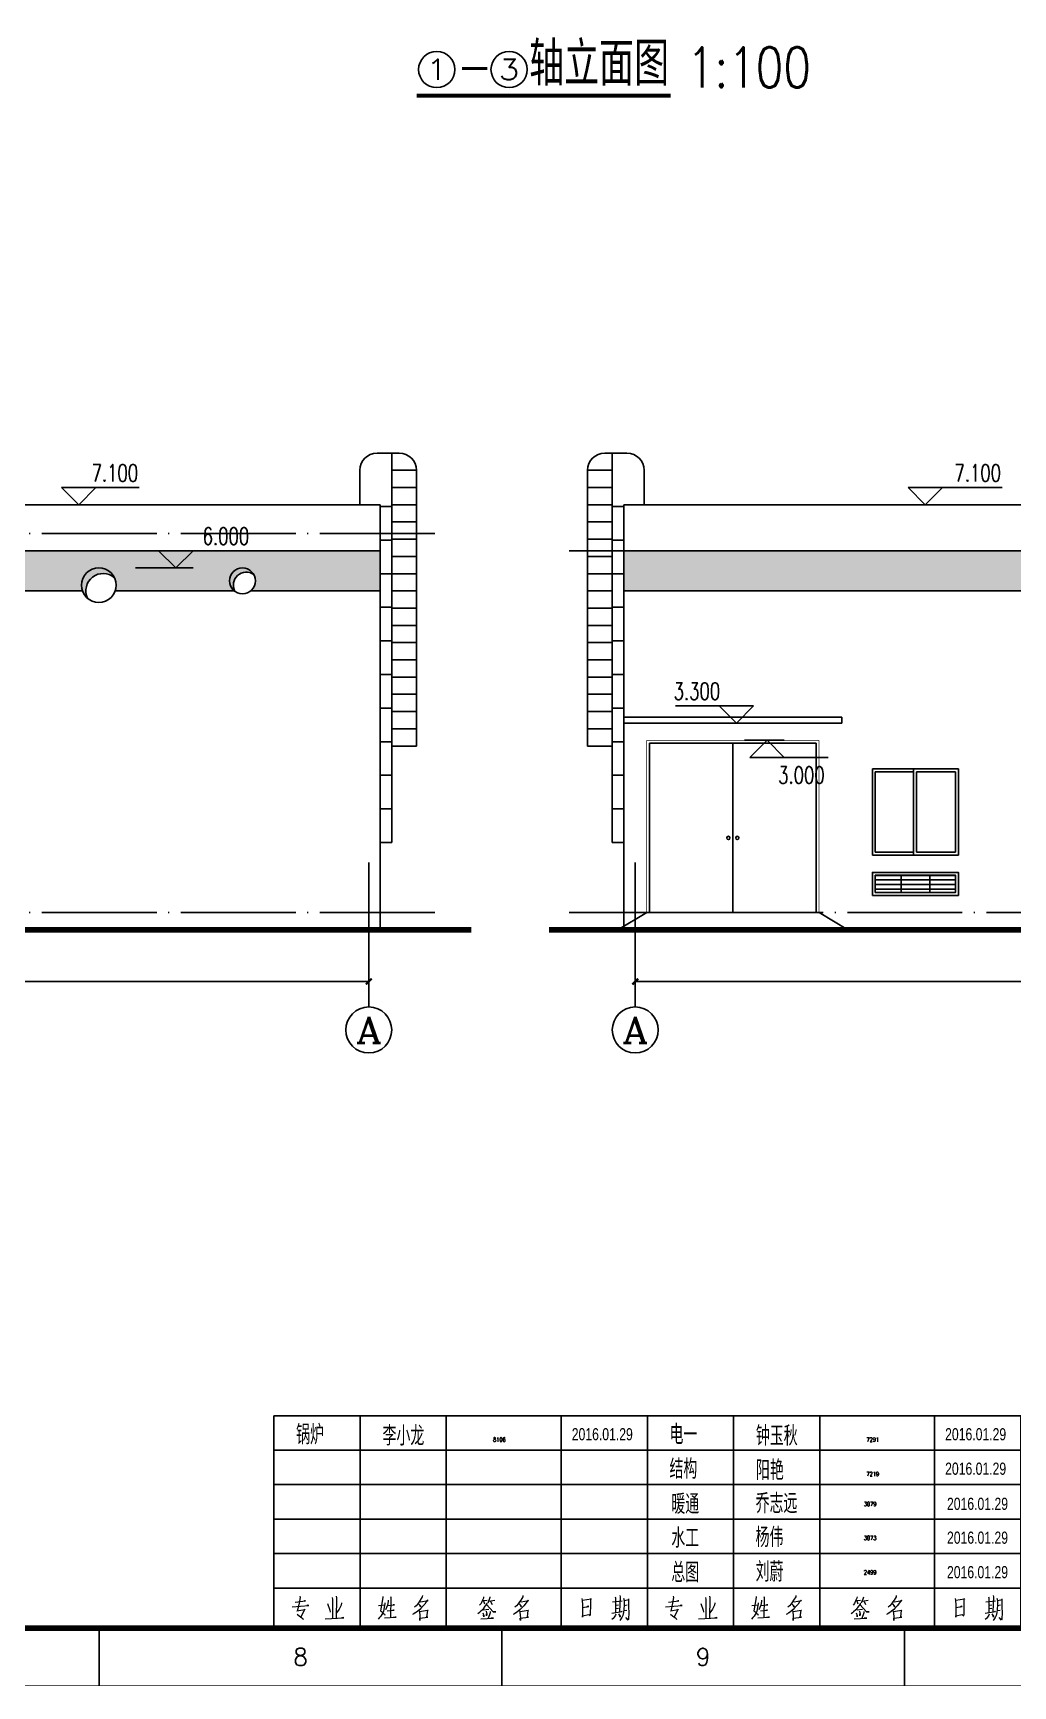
# Model space of a CAD drawing. Header units: millimetres. Extents: x 198973 to 319987, y 50799 to 202761.
# Drawn here: x 246903 to 263962, y 50819 to 79595 of the extents above; entities that cross this region are included whole.
import ezdxf
from ezdxf.enums import TextEntityAlignment as Align

# ---------------------------------------------------------------- set-up
doc = ezdxf.new("R2010")
doc.units = ezdxf.units.MM
doc.header["$LTSCALE"] = 1000
doc.linetypes.add('CENTER', pattern=[2, 1.25, -0.25, 0.25, -0.25])
doc.linetypes.add('DOTE', pattern=[2.42, 2, -0.2, 0.02, -0.2])
doc.layers.get('0').update_dxf_attribs({"color": 8})
doc.layers.get('DEFPOINTS').update_dxf_attribs({"color": 8})
for name, color, linetype in [('01', 8, 'Continuous'), ('3T_WOOD', 8, 'Continuous'), ('AXIS', 8, 'Continuous'), ('AXIS_TEXT', 8, 'Continuous'), ('DIM_ELEV', 8, 'Continuous'), ('DIM_SYMB', 8, 'Continuous'), ('DOTE', 8, 'CENTER'), ('E_WINDOW', 8, 'Continuous'), ('HQ1', 8, 'Continuous'), ('HQ2', 8, 'Continuous'), ('PUB_HATCH', 8, 'Continuous'), ('PUB_TEXT', 8, 'Continuous'), ('STAIR', 8, 'Continuous'), ('WALL', 8, 'Continuous'), ('WINDOW', 8, 'Continuous'), ('填充', 8, 'Continuous')]:
    doc.layers.add(name, color=color, linetype=linetype)
doc.styles.add('_HZTXT', font='txt.shx', dxfattribs={"width": 0.8, "bigfont": 'HZTXT.shx'})
doc.styles.add('_TCH_AXIS', font='COMPLEX', dxfattribs={"bigfont": 'GBCBIG'})
doc.styles.add('_TCH_DIM', font='SIMPLEX', dxfattribs={"bigfont": 'GBCBIG'})
doc.styles.add('_TCH_DIM_T3', font='SIMPLEX', dxfattribs={"width": 0.705882, "bigfont": 'GBCBIG'})
doc.styles.add('gedi', font='geditxt.shx', dxfattribs={"width": 0.8, "bigfont": 'hz.shx'})
doc.styles.add('HZ', font='geditxt.shx', dxfattribs={"width": 0.75, "bigfont": 'hzfs_1.shx'})
doc.styles.add('HZTXT', font='haiwenrs.shx', dxfattribs={"bigfont": 'haiwenhz.shx'})
doc.styles.get("Standard").update_dxf_attribs({"font": 'txt', "bigfont": 'gbcbig.shx'})
doc.dimstyles.new('_TCH_ARCH&&100', dxfattribs={"dimtxt": 297.5, "dimasz": 100, "dimexe": 250, "dimexo": 300, "dimgap": 126.25, "dimtad": 1, "dimdec": 0, "dimzin": 0, "dimdsep": 46, "dimtxsty": '_TCH_DIM_T3', "dimblk": 'ARCHTICK', "dimcen": 0.09, "dimclrt": 7, "dimazin": 2, "dimtfac": 1, "dimtdec": 0, "dimtix": 1, "dimtmove": 2, "dimatfit": 3, "dimfxl": 0, "dimtolj": 1, "dimtzin": 0, "dimarcsym": 0})

# ---------------------------------------------------------------- blocks, each defined once
blk = doc.blocks.new('GEDI_WK_A1')
at = {"color": 3}
for p, q in [((490.58, 0), (490.58, 10)), ((560.67, 0), (560.67, 10)), ((630.75, 0), (630.75, 10))]:
    blk.add_line(p, q, dxfattribs=at)
for points, const_width in [([(0, 0), (841, 0), (841, 594), (0, 594)], 0.1), ([(25, 10), (831, 10), (831, 584), (25, 584)], 1)]:
    blk.add_lwpolyline(points, close=True, dxfattribs=dict(at, const_width=const_width))
for s, p in [('8', (525.62, 5)), ('9', (595.71, 5))]:
    blk.add_text(s, height=3, dxfattribs=at).set_placement(p, align=Align.MIDDLE)
blk = doc.blocks.new('GEDI_HQ2_2012')
at = {"layer": 'HQ2', "color": 2}
for p, q in [((0, 37), (-65, 37)), ((-65, 0), (-65, 37)), ((-50, 0), (-50, 37)), ((-35, 0), (-35, 37)), ((-15, 0), (-15, 37)), ((0, 0), (0, 37)), ((-65, 31), (0, 31)), ((-65, 25), (0, 25)), ((-65, 19), (0, 19)), ((-65, 13), (0, 13)), ((-65, 7), (0, 7)), ((0, 0), (0, 7)), ((-65, 0), (0, 0))]:
    blk.add_line(p, q, dxfattribs=at)
at = {"layer": 'HQ2', "color": 7, "lineweight": 0}
for points in [[(-61.84, 3.75), (-58.95, 3.96), (-59.09, 3.99), (-59.26, 3.96)], [(-61.32, 4.51), (-59.5, 4.74), (-59.61, 4.74), (-59.81, 4.67)], [(-60.48, 5.59), (-60.45, 5.32), (-60.68, 4.06), (-60.94, 2.94), (-61, 3), (-59.61, 3.24), (-59.64, 3.34), (-60.33, 1.98)], [(-55.7, 4.3), (-55.3, 3.17), (-55.24, 2.8)], [(-54.89, 5.32), (-54.83, 5.02), (-54.83, 1.71)], [(-54.16, 5.56), (-54.1, 5.29), (-54.16, 1.74)], [(-53.24, 4.44), (-53.3, 3.99), (-53.67, 3.34), (-54.13, 2.66)], [(-45.7, 4.4), (-45.7, 4.26), (-45.81, 3.69), (-45.9, 3.24), (-45.95, 2.94), (-46.07, 2.69), (-46.25, 2.39), (-46.42, 2.12), (-46.62, 1.84), (-46.85, 1.57)], [(-46.82, 3.96), (-45.72, 4.09)], [(-46.04, 5.53), (-46.04, 5.36), (-46.48, 3), (-46.3, 2.9), (-46.1, 2.73), (-45.92, 2.59), (-45.78, 2.42), (-45.7, 2.25)], [(-45.12, 4.88), (-45.12, 4.64), (-45.26, 3.99), (-45.4, 3.58), (-45.58, 3.21)], [(-45.29, 3), (-44.07, 3.17), (-44.22, 3.17), (-44.36, 3.11)], [(-45.17, 3.96), (-44.02, 4.06), (-44.1, 4.09), (-44.27, 4.06)], [(-44.71, 5.53), (-44.68, 5.32), (-44.74, 1.88)], [(-39.56, 4.64), (-39.47, 4.61), (-38.17, 4.84), (-38.25, 4.91), (-38.49, 4.57), (-38.74, 4.2), (-39.01, 3.89), (-39.3, 3.58), (-39.62, 3.27), (-39.96, 2.97), (-40.34, 2.69), (-40.4, 2.66), (-40.63, 2.52), (-40.86, 2.36)], [(-39.15, 5.7), (-39.18, 5.46), (-39.53, 4.91), (-39.73, 4.57), (-39.96, 4.26), (-40.25, 3.92), (-40.54, 3.69)], [(-39.88, 4.26), (-39.82, 4.23), (-39.5, 3.92), (-39.47, 3.75), (-39.59, 3.99)], [(-39.73, 3.04), (-39.67, 2.94), (-39.62, 2.08), (-39.59, 1.98), (-39.59, 1.37), (-39.62, 1.64), (-39.62, 1.74), (-38.19, 1.91), (-38.22, 1.91), (-38.37, 1.91), (-38.22, 3.17), (-38.17, 3.11), (-38.25, 3.07), (-39.64, 2.87)], [(-27.95, 4.37), (-27.98, 4.2), (-28.44, 3.58), (-28.47, 3.51), (-28.7, 3.21), (-29.11, 2.83), (-29.31, 2.66), (-29.51, 2.49)], [(-28.5, 5.49), (-28.53, 5.26), (-28.76, 4.74), (-28.96, 4.33), (-29.2, 3.99)], [(-28.73, 4.81), (-27.89, 4.91)], [(-28.53, 4.78), (-28.33, 4.26)], [(-27.57, 3.27), (-28.5, 3.14)], [(-28.07, 2.94), (-27.95, 2.42), (-28.01, 2.15), (-28.01, 2.52)], [(-28.01, 4.13), (-26.85, 2.83), (-26.38, 2.83), (-26.85, 2.87), (-27.08, 3.11)], [(-27.43, 5.49), (-27.4, 5.32), (-27.75, 4.37)], [(-27.34, 2.9), (-27.34, 2.66), (-27.69, 1.71)], [(-27.6, 4.71), (-26.56, 4.88)], [(-27.28, 4.67), (-27.02, 4.13)], [(-22.07, 4.64), (-21.98, 4.61), (-20.68, 4.84), (-20.76, 4.91), (-20.99, 4.57), (-21.26, 4.2), (-21.52, 3.89), (-21.81, 3.58), (-22.12, 3.27), (-22.47, 2.97), (-22.85, 2.69), (-22.91, 2.66), (-23.14, 2.52), (-23.37, 2.36)], [(-21.66, 5.7), (-21.69, 5.46), (-22.04, 4.91), (-22.24, 4.57), (-22.47, 4.26), (-22.76, 3.92), (-23.05, 3.69)], [(-22.39, 4.26), (-22.33, 4.23), (-22.01, 3.92), (-21.98, 3.75), (-22.1, 3.99)], [(-22.24, 3.04), (-22.18, 2.94), (-22.12, 2.08), (-22.1, 1.98), (-22.1, 1.37), (-22.12, 1.64), (-22.12, 1.74), (-20.71, 1.91), (-20.74, 1.91), (-20.88, 1.91), (-20.74, 3.17), (-20.68, 3.11), (-20.76, 3.07), (-22.15, 2.87)], [(-11.41, 5.19), (-11.35, 4.84), (-11.32, 4.09), (-11.29, 3.31), (-11.29, 3.21), (-11.29, 2.66), (-11.29, 1.94), (-11.29, 2.18), (-10.17, 2.39), (-9.93, 2.15), (-9.87, 2.46), (-9.87, 2.87), (-9.84, 3.65), (-9.82, 4.47), (-9.82, 5.15), (-9.79, 5.05), (-11.32, 4.81)], [(-11.29, 3.58), (-10.17, 3.79), (-10.28, 3.82), (-10.54, 3.69)], [(-6.17, 2.63), (-4.37, 2.9), (-4.46, 2.94), (-4.57, 2.83)], [(-6.08, 4.57), (-4.37, 4.78)], [(-5.62, 5.49), (-5.56, 5.29), (-5.56, 2.73)], [(-5.53, 3.99), (-5.01, 4.09)], [(-5.5, 3.41), (-5.04, 3.51)], [(-4.8, 5.7), (-4.75, 5.49), (-4.83, 2.83)], [(-4.14, 5.22), (-4.05, 4.84), (-4.05, 4.09), (-4.08, 3.27), (-4.14, 2.76), (-4.28, 2.22), (-4.46, 1.88), (-4.78, 1.37)], [(-4.08, 3.07), (-4.02, 3.07), (-3.56, 3.17)], [(-4.05, 4.81), (-3.18, 4.98), (-3.27, 5.08), (-3.27, 4.03), (-3.27, 3.96), (-3.24, 2.42), (-3.27, 1.84), (-3.3, 1.5), (-3.33, 1.4), (-3.76, 1.84), (-3.36, 1.54)], [(-4.02, 3.96), (-3.53, 4.06)], [(-60.97, 2.42), (-60.62, 2.15), (-60.39, 1.98), (-60.13, 1.81), (-59.99, 1.67), (-59.9, 1.5)], [(-56.1, 1.64), (-52.83, 1.81), (-52.98, 1.84), (-53.3, 1.77)], [(-45.75, 1.81), (-43.72, 1.91), (-43.93, 1.94), (-44.27, 1.88)], [(-28.99, 1.61), (-26.79, 1.77), (-26.93, 1.77), (-27.25, 1.74)], [(-28.62, 2.66), (-28.47, 2.22), (-28.47, 2.01), (-28.5, 2.29)], [(-5.5, 2.42), (-5.53, 2.25), (-5.76, 1.91), (-5.97, 1.67), (-6.17, 1.5)], [(-5.04, 2.52), (-4.72, 2.12), (-4.72, 1.94), (-4.83, 2.25)]]:
    blk.add_lwpolyline(points, dxfattribs=at)
blk.add_text('112233', height=0.0001).set_placement((-22.1, 1.74))
blk = doc.blocks.new('GEDI_HQ1_2012')
at = {"layer": 'HQ1', "color": 2}
for p, q in [((0, 37), (-65, 37)), ((-65, 0), (-65, 37)), ((-50, 0), (-50, 37)), ((-35, 0), (-35, 37)), ((-15, 0), (-15, 37)), ((0, 0), (0, 37)), ((-65, 31), (0, 31)), ((-65, 25), (0, 25)), ((-65, 19), (0, 19)), ((-65, 13), (0, 13)), ((-65, 7), (0, 7)), ((0, 0), (0, 7)), ((-65, 0), (0, 0))]:
    blk.add_line(p, q, dxfattribs=at)
at = {"layer": 'HQ1', "color": 7, "lineweight": 0}
for points in [[(-61.84, 3.75), (-58.95, 3.96), (-59.09, 3.99), (-59.26, 3.96)], [(-61.32, 4.51), (-59.5, 4.74), (-59.61, 4.74), (-59.81, 4.67)], [(-60.48, 5.59), (-60.45, 5.32), (-60.68, 4.06), (-60.94, 2.94), (-61, 3), (-59.61, 3.24), (-59.64, 3.34), (-60.33, 1.98)], [(-55.7, 4.3), (-55.3, 3.17), (-55.24, 2.8)], [(-54.89, 5.32), (-54.83, 5.02), (-54.83, 1.71)], [(-54.16, 5.56), (-54.1, 5.29), (-54.16, 1.74)], [(-53.24, 4.44), (-53.3, 3.99), (-53.67, 3.34), (-54.13, 2.66)], [(-45.7, 4.4), (-45.7, 4.26), (-45.81, 3.69), (-45.9, 3.24), (-45.95, 2.94), (-46.07, 2.69), (-46.25, 2.39), (-46.42, 2.12), (-46.62, 1.84), (-46.85, 1.57)], [(-46.82, 3.96), (-45.72, 4.09)], [(-46.04, 5.53), (-46.04, 5.36), (-46.48, 3), (-46.3, 2.9), (-46.1, 2.73), (-45.92, 2.59), (-45.78, 2.42), (-45.7, 2.25)], [(-45.12, 4.88), (-45.12, 4.64), (-45.26, 3.99), (-45.4, 3.58), (-45.58, 3.21)], [(-45.29, 3), (-44.07, 3.17), (-44.22, 3.17), (-44.36, 3.11)], [(-45.17, 3.96), (-44.02, 4.06), (-44.1, 4.09), (-44.27, 4.06)], [(-44.71, 5.53), (-44.68, 5.32), (-44.74, 1.88)], [(-39.56, 4.64), (-39.47, 4.61), (-38.17, 4.84), (-38.25, 4.91), (-38.49, 4.57), (-38.74, 4.2), (-39.01, 3.89), (-39.3, 3.58), (-39.62, 3.27), (-39.96, 2.97), (-40.34, 2.69), (-40.4, 2.66), (-40.63, 2.52), (-40.86, 2.36)], [(-39.15, 5.7), (-39.18, 5.46), (-39.53, 4.91), (-39.73, 4.57), (-39.96, 4.26), (-40.25, 3.92), (-40.54, 3.69)], [(-39.88, 4.26), (-39.82, 4.23), (-39.5, 3.92), (-39.47, 3.75), (-39.59, 3.99)], [(-39.73, 3.04), (-39.67, 2.94), (-39.62, 2.08), (-39.59, 1.98), (-39.59, 1.37), (-39.62, 1.64), (-39.62, 1.74), (-38.19, 1.91), (-38.22, 1.91), (-38.37, 1.91), (-38.22, 3.17), (-38.17, 3.11), (-38.25, 3.07), (-39.64, 2.87)], [(-27.95, 4.37), (-27.98, 4.2), (-28.44, 3.58), (-28.47, 3.51), (-28.7, 3.21), (-29.11, 2.83), (-29.31, 2.66), (-29.51, 2.49)], [(-28.5, 5.49), (-28.53, 5.26), (-28.76, 4.74), (-28.96, 4.33), (-29.2, 3.99)], [(-28.73, 4.81), (-27.89, 4.91)], [(-28.53, 4.78), (-28.33, 4.26)], [(-27.57, 3.27), (-28.5, 3.14)], [(-28.07, 2.94), (-27.95, 2.42), (-28.01, 2.15), (-28.01, 2.52)], [(-28.01, 4.13), (-26.85, 2.83), (-26.38, 2.83), (-26.85, 2.87), (-27.08, 3.11)], [(-27.43, 5.49), (-27.4, 5.32), (-27.75, 4.37)], [(-27.34, 2.9), (-27.34, 2.66), (-27.69, 1.71)], [(-27.6, 4.71), (-26.56, 4.88)], [(-27.28, 4.67), (-27.02, 4.13)], [(-22.07, 4.64), (-21.98, 4.61), (-20.68, 4.84), (-20.76, 4.91), (-20.99, 4.57), (-21.26, 4.2), (-21.52, 3.89), (-21.81, 3.58), (-22.12, 3.27), (-22.47, 2.97), (-22.85, 2.69), (-22.91, 2.66), (-23.14, 2.52), (-23.37, 2.36)], [(-21.66, 5.7), (-21.69, 5.46), (-22.04, 4.91), (-22.24, 4.57), (-22.47, 4.26), (-22.76, 3.92), (-23.05, 3.69)], [(-22.39, 4.26), (-22.33, 4.23), (-22.01, 3.92), (-21.98, 3.75), (-22.1, 3.99)], [(-22.24, 3.04), (-22.18, 2.94), (-22.12, 2.08), (-22.1, 1.98), (-22.1, 1.37), (-22.12, 1.64), (-22.12, 1.74), (-20.71, 1.91), (-20.74, 1.91), (-20.88, 1.91), (-20.74, 3.17), (-20.68, 3.11), (-20.76, 3.07), (-22.15, 2.87)], [(-11.41, 5.19), (-11.35, 4.84), (-11.32, 4.09), (-11.29, 3.31), (-11.29, 3.21), (-11.29, 2.66), (-11.29, 1.94), (-11.29, 2.18), (-10.17, 2.39), (-9.93, 2.15), (-9.87, 2.46), (-9.87, 2.87), (-9.84, 3.65), (-9.82, 4.47), (-9.82, 5.15), (-9.79, 5.05), (-11.32, 4.81)], [(-11.29, 3.58), (-10.17, 3.79), (-10.28, 3.82), (-10.54, 3.69)], [(-6.17, 2.63), (-4.37, 2.9), (-4.46, 2.94), (-4.57, 2.83)], [(-6.08, 4.57), (-4.37, 4.78)], [(-5.62, 5.49), (-5.56, 5.29), (-5.56, 2.73)], [(-5.53, 3.99), (-5.01, 4.09)], [(-5.5, 3.41), (-5.04, 3.51)], [(-4.8, 5.7), (-4.75, 5.49), (-4.83, 2.83)], [(-4.14, 5.22), (-4.05, 4.84), (-4.05, 4.09), (-4.08, 3.27), (-4.14, 2.76), (-4.28, 2.22), (-4.46, 1.88), (-4.78, 1.37)], [(-4.08, 3.07), (-4.02, 3.07), (-3.56, 3.17)], [(-4.05, 4.81), (-3.18, 4.98), (-3.27, 5.08), (-3.27, 4.03), (-3.27, 3.96), (-3.24, 2.42), (-3.27, 1.84), (-3.3, 1.5), (-3.33, 1.4), (-3.76, 1.84), (-3.36, 1.54)], [(-4.02, 3.96), (-3.53, 4.06)], [(-60.97, 2.42), (-60.62, 2.15), (-60.39, 1.98), (-60.13, 1.81), (-59.99, 1.67), (-59.9, 1.5)], [(-56.1, 1.64), (-52.83, 1.81), (-52.98, 1.84), (-53.3, 1.77)], [(-45.75, 1.81), (-43.72, 1.91), (-43.93, 1.94), (-44.27, 1.88)], [(-28.99, 1.61), (-26.79, 1.77), (-26.93, 1.77), (-27.25, 1.74)], [(-28.62, 2.66), (-28.47, 2.22), (-28.47, 2.01), (-28.5, 2.29)], [(-5.5, 2.42), (-5.53, 2.25), (-5.76, 1.91), (-5.97, 1.67), (-6.17, 1.5)], [(-5.04, 2.52), (-4.72, 2.12), (-4.72, 1.94), (-4.83, 2.25)]]:
    blk.add_lwpolyline(points, dxfattribs=at)
blk.add_text('223344', height=0.0001).set_placement((-22.1, 1.74))
blk = doc.blocks.new('_ArchTick')
at = {"color": 0, "linetype": 'ByBlock', "const_width": 0.4}
blk.add_lwpolyline([(-0.5, -0.5), (0.5, 0.5)], dxfattribs=at)
blk = doc.blocks.new('*D70')
at = {"layer": 'AXIS', "color": 0, "lineweight": -2, "transparency": 16777216}
for p, q in [((232749, 64597), (232749, 62832)), ((252749, 64597), (252749, 62832)), ((232749, 63082), (252749, 63082))]:
    blk.add_line(p, q, dxfattribs=at)
at = {"layer": 'DEFPOINTS', "color": 0, "transparency": 16777216}
for p in [(232749, 64897), (252749, 64897), (252749, 63082)]:
    blk.add_point(p, dxfattribs=at)
at = {"layer": 'AXIS', "color": 0, "lineweight": -2, "transparency": 16777216, "xscale": 100, "yscale": 100, "zscale": 100, "rotation": 180}
blk.add_blockref('_ArchTick', (232749, 63082), dxfattribs=at)
at = {"layer": 'AXIS', "color": 0, "lineweight": -2, "transparency": 16777216, "xscale": 100, "yscale": 100, "zscale": 100}
blk.add_blockref('_ArchTick', (252749, 63082), dxfattribs=at)
at = {"layer": 'AXIS', "color": 7, "transparency": 16777216, "insert": (242749, 63357), "char_height": 297.5, "attachment_point": 5, "style": '_TCH_DIM_T3'}
blk.add_mtext('\\A1;20000', dxfattribs=at)
blk = doc.blocks.new('*D73')
at = {"layer": 'AXIS', "color": 0, "lineweight": -2, "transparency": 16777216}
for p, q in [((257386, 64597), (257386, 62832)), ((277386, 64597), (277386, 62832)), ((257386, 63082), (277386, 63082))]:
    blk.add_line(p, q, dxfattribs=at)
at = {"layer": 'DEFPOINTS', "color": 0, "transparency": 16777216}
for p in [(257386, 64897), (277386, 64897), (277386, 63082)]:
    blk.add_point(p, dxfattribs=at)
at = {"layer": 'AXIS', "color": 0, "lineweight": -2, "transparency": 16777216, "xscale": 100, "yscale": 100, "zscale": 100, "rotation": 180}
blk.add_blockref('_ArchTick', (257386, 63082), dxfattribs=at)
at = {"layer": 'AXIS', "color": 0, "lineweight": -2, "transparency": 16777216, "xscale": 100, "yscale": 100, "zscale": 100}
blk.add_blockref('_ArchTick', (277386, 63082), dxfattribs=at)
at = {"layer": 'AXIS', "color": 7, "transparency": 16777216, "insert": (267386, 63357), "char_height": 297.5, "attachment_point": 5, "style": '_TCH_DIM_T3'}
blk.add_mtext('\\A1;20000', dxfattribs=at)

msp = doc.modelspace()

# ---------------------------------------------------------------- hatches: boundary and pattern name
at = {"layer": 'PUB_HATCH'}
h = msp.add_hatch(dxfattribs=at)
h.set_pattern_fill('ANSI31', color=256, scale=50, angle=135, style=0)
h.set_pattern_definition([(180, (-662891.74, 190898.075), (-1e-14, -79.375), [])])
h.paths.add_polyline_path([(262964.5, 64932.6), (261564.5, 64932.6), (261564.5, 64632.6), (262964.5, 64632.6)])
at = {"layer": 'STAIR'}
for points in [[(247748.8, 69982.6, 0.2178793), (247852.7, 69755.6, -0.8135144), (248319.2, 70112.6, 0.797709)], [(250745.1, 70167.7, 0.7722523), (250323.8, 70057.6, 0.2434046), (250418.9, 69873.9, -0.7995124)]]:
    msp.add_hatch(color=256, dxfattribs=at).paths.add_polyline_path(points)
at = {"layer": '填充'}
h = msp.add_hatch(dxfattribs=at)
h.set_pattern_fill('松散材料', color=256, scale=30, style=0)
h.set_pattern_definition([(0, (21724.58, 2752.81), (28.125, 56.25), [0, -56.25])])
edge = h.paths.add_edge_path()
edge.add_arc((250548.8, 70057.6), 225, 308.94244, 591.05756)
edge.add_line((250407.4, 69882.6), (248331.7, 69882.6))
edge.add_arc((248048.8, 69982.6), 300, 340.52878, 559.47122)
edge.add_line((247766, 69882.6), (243731.7, 69882.6))
edge.add_arc((243448.8, 69982.6), 300, 340.52878, 559.47122)
edge.add_line((243166, 69882.6), (238131.7, 69882.6))
edge.add_arc((237848.8, 69982.6), 300, 340.52878, 559.47122)
edge.add_line((237566, 69882.6), (232548.8, 69882.6))
edge.add_line((232548.8, 69882.6), (232548.8, 70582.6))
edge.add_line((232548.8, 70582.6), (252948.8, 70582.6))
edge.add_line((252948.8, 70582.6), (252948.8, 69882.6))
edge.add_line((252948.8, 69882.6), (250690.2, 69882.6))
h = msp.add_hatch(dxfattribs=at)
h.set_pattern_fill('松散材料', color=256, scale=30, style=0)
h.set_pattern_definition([(0, (20421.87, 2752.81), (28.125, 56.25), [0, -56.25])])
h.paths.add_polyline_path([(277586, 69882.6), (277586, 70582.6), (257186, 70582.6), (257186, 69882.6)])

# ---------------------------------------------------------------- linework, layer by layer
for p, q in [((253278.8, 72282.6), (252891.8, 72282.6)), ((253148.8, 65502.6), (253148.8, 72282.6)), ((256856, 72282.6), (257243.1, 72282.6)), ((256986, 65502.6), (256986, 72282.6)), ((252591.8, 71982.6), (252591.8, 71382.6)), ((253578.8, 71982.6), (253148.8, 71982.6)), ((253578.8, 67182.6), (253578.8, 71982.6)), ((256556, 71982.6), (256986, 71982.6)), ((256556, 67182.6), (256556, 71982.6)), ((257543.1, 71982.6), (257543.1, 71382.6)), ((253578.8, 71682.6), (253148.8, 71682.6)), ((256556, 71682.6), (256986, 71682.6)), ((253578.8, 71382.6), (253148.8, 71382.6)), ((256556, 71382.6), (256986, 71382.6)), ((253148.8, 71352.6), (252948.8, 71352.6)), ((253578.8, 71082.6), (253148.8, 71082.6)), ((256556, 71082.6), (256986, 71082.6)), ((256986, 71352.6), (257186, 71352.6)), ((253148.8, 70767.6), (252948.8, 70767.6)), ((253578.8, 70782.6), (253148.8, 70782.6)), ((256556, 70782.6), (256986, 70782.6)), ((256986, 70767.6), (257186, 70767.6)), ((253578.8, 70482.6), (253148.8, 70482.6)), ((256556, 70482.6), (256986, 70482.6)), ((253578.8, 70182.6), (252948.8, 70182.6)), ((253578.8, 70182.6), (253148.8, 70182.6)), ((256556, 70182.6), (257186, 70182.6)), ((256556, 70182.6), (256986, 70182.6)), ((253578.8, 69882.6), (253148.8, 69882.6)), ((256556, 69882.6), (256986, 69882.6)), ((253148.8, 69597.6), (252948.8, 69597.6)), ((253578.8, 69582.6), (253148.8, 69582.6)), ((256556, 69582.6), (256986, 69582.6)), ((256986, 69597.6), (257186, 69597.6)), ((253578.8, 69282.6), (253148.8, 69282.6)), ((256556, 69282.6), (256986, 69282.6)), ((253148.8, 69012.6), (252948.8, 69012.6)), ((253578.8, 68982.6), (253148.8, 68982.6)), ((256556, 68982.6), (256986, 68982.6)), ((256986, 69012.6), (257186, 69012.6)), ((253578.8, 68682.6), (253148.8, 68682.6)), ((256556, 68682.6), (256986, 68682.6)), ((253148.8, 68427.6), (252948.8, 68427.6)), ((253578.8, 68382.6), (253148.8, 68382.6)), ((256556, 68382.6), (256986, 68382.6)), ((256986, 68427.6), (257186, 68427.6)), ((253578.8, 68082.6), (253148.8, 68082.6)), ((256556, 68082.6), (256986, 68082.6)), ((253148.8, 67842.6), (252948.8, 67842.6)), ((253578.8, 67782.6), (253148.8, 67782.6)), ((256556, 67782.6), (256986, 67782.6)), ((256986, 67842.6), (257186, 67842.6)), ((260986, 67682.6), (257186, 67682.6)), ((253578.8, 67482.6), (253148.8, 67482.6)), ((256556, 67482.6), (256986, 67482.6)), ((260986, 67582.6), (257186, 67582.6)), ((253148.8, 67257.6), (252948.8, 67257.6)), ((253578.8, 67182.6), (253148.8, 67182.6)), ((256556, 67182.6), (256986, 67182.6)), ((256986, 67257.6), (257186, 67257.6)), ((253148.8, 66672.6), (252948.8, 66672.6)), ((256986, 66672.6), (257186, 66672.6)), ((253148.8, 66087.6), (252948.8, 66087.6)), ((256986, 66087.6), (257186, 66087.6)), ((253148.8, 65502.6), (252948.8, 65502.6)), ((256986, 65502.6), (257186, 65502.6)), ((260586, 64282.6), (257586, 64282.6))]:
    msp.add_line(p, q)
for centre, start, end in [((252891.8, 71982.6), 90, 180), ((253278.8, 71982.6), 0, 90), ((256856, 71982.6), 90, 180), ((257243.1, 71982.6), 0, 90)]:
    msp.add_arc(centre, 300, start, end)
at = {"layer": '01'}
for p, q in [((260986, 67582.6), (260986, 67682.6)), ((257086, 63982.6), (257586, 64282.6)), ((261086, 63982.6), (260586, 64282.6))]:
    msp.add_line(p, q, dxfattribs=at)
at = {"layer": '3T_WOOD'}
for p, q in [((232548.8, 70582.6), (252948.8, 70582.6)), ((257186, 70582.6), (277586, 70582.6)), ((243731.7, 69882.6), (247766, 69882.6)), ((248331.7, 69882.6), (250407.4, 69882.6)), ((250690.2, 69882.6), (252948.8, 69882.6)), ((257186, 69882.6), (277586, 69882.6))]:
    msp.add_line(p, q, dxfattribs=at)
at = {"layer": 'AXIS'}
for p, q in [((252748.8, 65153.9), (252748.8, 62638.8)), ((257386, 65153.9), (257386, 62638.8))]:
    msp.add_line(p, q, dxfattribs=at)
for centre in [(252748.8, 62238.8), (257386, 62238.8)]:
    msp.add_circle(centre, 400, dxfattribs=at)
at = {"layer": 'DIM_ELEV'}
for p, q in [((247698.8, 71382.6), (247398.8, 71682.6)), ((247398.8, 71682.6), (248752.3, 71682.6)), ((247698.8, 71382.6), (247998.8, 71682.6)), ((262436, 71382.6), (262136, 71682.6)), ((262136, 71682.6), (263774, 71682.6)), ((262436, 71382.6), (262736, 71682.6)), ((246998.8, 71382.6), (247998.8, 71382.6)), ((261736, 71382.6), (262736, 71382.6)), ((249388.7, 70282.6), (249088.7, 70582.6)), ((249088.7, 70582.6), (250726.6, 70582.6)), ((249388.7, 70282.6), (249688.7, 70582.6)), ((248688.7, 70282.6), (249688.7, 70282.6)), ((259447, 67882.6), (258085.1, 67882.6)), ((259147, 67582.6), (258847, 67882.6)), ((259147, 67582.6), (259447, 67882.6)), ((259538.6, 67582.6), (258847, 67582.6)), ((259290.6, 67282.6), (259982.2, 67282.6)), ((259682.2, 67282.6), (259382.2, 66982.6)), ((259682.2, 67282.6), (259982.2, 66982.6)), ((259382.2, 66982.6), (260744.1, 66982.6))]:
    msp.add_line(p, q, dxfattribs=at)
at = {"layer": 'DIM_SYMB', "const_width": 70}
msp.add_lwpolyline([(253580.4, 78504.1), (258005.6, 78504.1)], dxfattribs=at)
at = {"layer": 'DOTE', "linetype": 'DOTE'}
for p, q in [((253895.4, 70882.6), (231045.4, 70882.6)), ((256239.5, 70582.6), (279089.5, 70582.6)), ((253895.4, 64282.6), (231045.4, 64282.6)), ((256239.5, 64282.6), (279089.5, 64282.6))]:
    msp.add_line(p, q, dxfattribs=at)
at = {"layer": 'E_WINDOW'}
for p, q in [((257636, 67232.6), (260536, 67232.6)), ((257636, 64282.6), (257636, 67232.6)), ((259086, 67232.6), (259086, 64282.6)), ((260536, 67232.6), (260536, 64282.6))]:
    msp.add_line(p, q, dxfattribs=at)
at = {"layer": 'E_WINDOW', "const_width": 12.5}
for points in [[(257586, 67282.6), (260586, 67282.6)], [(257586, 64282.6), (257586, 67282.6)], [(260586, 67282.6), (260586, 64282.6)]]:
    msp.add_lwpolyline(points, dxfattribs=at)
at = {"layer": 'E_WINDOW'}
for centre in [(259007.9, 65582.6), (259164.2, 65582.6)]:
    msp.add_circle(centre, 28.4, dxfattribs=at)
at = {"layer": 'HQ1'}
msp.add_circle((250548.8, 70057.6), 225, dxfattribs=at)
msp.add_arc((250615.1, 69984), 225, 54.72014, 209.29122, dxfattribs=at)
at = {"layer": 'PUB_HATCH'}
for p, q in [((262014.5, 64632.6), (262014.5, 64932.6)), ((262514.5, 64632.6), (262514.5, 64932.6))]:
    msp.add_line(p, q, dxfattribs=at)
at = {"layer": 'PUB_TEXT'}
for centre in [(253930.4, 78959.1), (255190.4, 78959.1)]:
    msp.add_circle(centre, 315, dxfattribs=at)
at = {"layer": 'STAIR'}
msp.add_circle((248048.8, 69982.6), 300, dxfattribs=at)
msp.add_arc((248123, 69885.6), 300, 49.16589, 205.68129, dxfattribs=at)
at = {"layer": 'WALL'}
for p, q in [((252948.8, 71382.6), (232548.8, 71382.6)), ((252948.8, 71382.6), (252948.8, 63982.6)), ((257186, 71382.6), (277586, 71382.6)), ((257186, 71382.6), (257186, 63982.6))]:
    msp.add_line(p, q, dxfattribs=at)
at = {"layer": 'WALL', "const_width": 100}
for points in [[(254534.2, 63982.6), (231485.3, 63982.6)], [(255885.2, 63982.6), (278870.7, 63982.6)]]:
    msp.add_lwpolyline(points, dxfattribs=at)
at = {"layer": 'WINDOW'}
for points in [[(263014.5, 66782.6), (261514.8, 66782.6)], [(261514.8, 65282.6), (261514.8, 66782.6)], [(262234, 65282.6), (262234, 66782.6)], [(263014.5, 65282.6), (263014.5, 66782.6)], [(262234, 66732.6), (261564.8, 66732.6)], [(261564.8, 65332.6), (261564.8, 66732.6)], [(262964.5, 66732.6), (262284, 66732.6)], [(262284, 65332.6), (262284, 66732.6)], [(262964.5, 65332.6), (262964.5, 66732.6)], [(262234, 65332.6), (261564.8, 65332.6)], [(262964.5, 65332.6), (262284, 65332.6)], [(263014.5, 65282.6), (261514.8, 65282.6)]]:
    msp.add_lwpolyline(points, dxfattribs=at)
for points in [[(261514.5, 64582.6), (263014.5, 64582.6), (263014.5, 64982.6), (261514.5, 64982.6)], [(261564.5, 64632.6), (262964.5, 64632.6), (262964.5, 64932.6), (261564.5, 64932.6)]]:
    msp.add_lwpolyline(points, close=True, dxfattribs=at)

# ---------------------------------------------------------------- block references
at = {"xscale": 100, "yscale": 100, "zscale": 100}
for name, p in [('GEDI_WK_A1', (198997.9, 50823.6)), ('GEDI_HQ2_2012', (257597.9, 51823.6)), ('GEDI_HQ1_2012', (264097.9, 51823.6))]:
    msp.add_blockref(name, p, dxfattribs=at)

# ---------------------------------------------------------------- texts
at = {"layer": 'AXIS_TEXT', "style": '_TCH_AXIS', "width": 1.166667}
for p, p2 in [((252522.5, 62012.6), (252975.1, 62012.6)), ((257159.8, 62012.6), (257612.3, 62012.6))]:
    msp.add_text('A', height=452.5, dxfattribs=at).set_placement(p, p2, align=Align.FIT)
at = {"layer": 'PUB_TEXT'}
for s, height, style, width, p in [('轴立面图', 760.87, '_HZTXT', 0.8, (255540.4, 78679.1)), ('1:100', 700, 'gedi', 0.8, (258285.6, 78648.6)), ('-', 700, '_HZTXT', 0.8, (254280.4, 78679.1)), ('7.100', 297.5, '_TCH_DIM', 0.705882, (247922.3, 71787.6)), ('7.100', 297.5, '_TCH_DIM', 0.705882, (262944, 71787.6)), ('6.000', 297.5, '_TCH_DIM', 0.705882, (249856.6, 70687.6)), ('3.300', 297.5, '_TCH_DIM', 0.705882, (258055.1, 67987.6)), ('3.000', 297.5, '_TCH_DIM', 0.705882, (259874.1, 66527.6)), ('8106', 75, 'HZ', 0.7, (254911.7, 55069.1)), ('7291', 75, 'HZ', 0.7, (261411.7, 55069.1)), ('7219', 75, 'HZ', 0.7, (261411.7, 54469.1)), ('3079', 75, 'HZ', 0.7, (261366.2, 53947.9)), ('3073', 75, 'HZ', 0.7, (261366.2, 53358.2)), ('2499', 75, 'HZ', 0.7, (261366.2, 52758.2))]:
    msp.add_text(s, height=height, dxfattribs=dict(at, style=style, width=width)).set_placement(p)
at = {"layer": 'PUB_TEXT', "style": '_HZTXT'}
for s, width, p, p2 in [('1', 3.75, (253752.2, 78780.9), (254108.6, 78780.9)), ('3', 1.875, (255012.2, 78780.9), (255368.6, 78780.9))]:
    msp.add_text(s, height=356.4, dxfattribs=dict(at, width=width)).set_placement(p, p2, align=Align.FIT)
at = {"layer": 'PUB_TEXT', "color": 3, "style": 'HZTXT', "width": 0.75}
for s, height, p in [('锅炉', 340.2, (251482.9, 55025.1)), ('李小龙', 340.2, (252987.2, 55003.3)), ('2016.01.29', 211.68, (256281.9, 55095.1)), ('电一', 340.2, (257982.9, 55025.1)), ('钟玉秋', 340.2, (259487.2, 55003.3)), ('2016.01.29', 211.68, (262781.9, 55095.1)), ('结构', 340.2, (257982.9, 54425.1)), ('阳艳', 340.2, (259487.2, 54403.3)), ('2016.01.29', 211.68, (262781.9, 54495.1)), ('暖通', 340.2, (258015.1, 53813.8)), ('乔志远', 340.2, (259482.1, 53825.3)), ('2016.01.29', 211.68, (262814.2, 53883.8)), ('水工', 340.2, (258015.1, 53224.2)), ('杨伟', 340.2, (259482.1, 53235.7)), ('2016.01.29', 211.68, (262814.2, 53294.1)), ('总图', 340.2, (258015.1, 52624.2)), ('刘蔚', 340.2, (259482.1, 52635.7)), ('2016.01.29', 211.68, (262814.2, 52694.1))]:
    msp.add_text(s, height=height, dxfattribs=at).set_placement(p)

# ---------------------------------------------------------------- dimensions: what is measured, and where the dimension line sits
at = {"layer": 'AXIS'}
for p1, p2, picture, middle in [((232748.8, 64896.6), (252748.8, 64896.6), '*D70', (242748.8, 63356.5)), ((257386, 64896.6), (277386, 64896.6), '*D73', (267386, 63356.5))]:
    dim = msp.add_aligned_dim(p1=p1, p2=p2, distance=-1815, text='20000', dimstyle='_TCH_ARCH&&100', dxfattribs=at)
    dim.commit()
    dim.dimension.update_dxf_attribs({"geometry": picture, "text_midpoint": middle})

doc.saveas('drawing.dxf')
